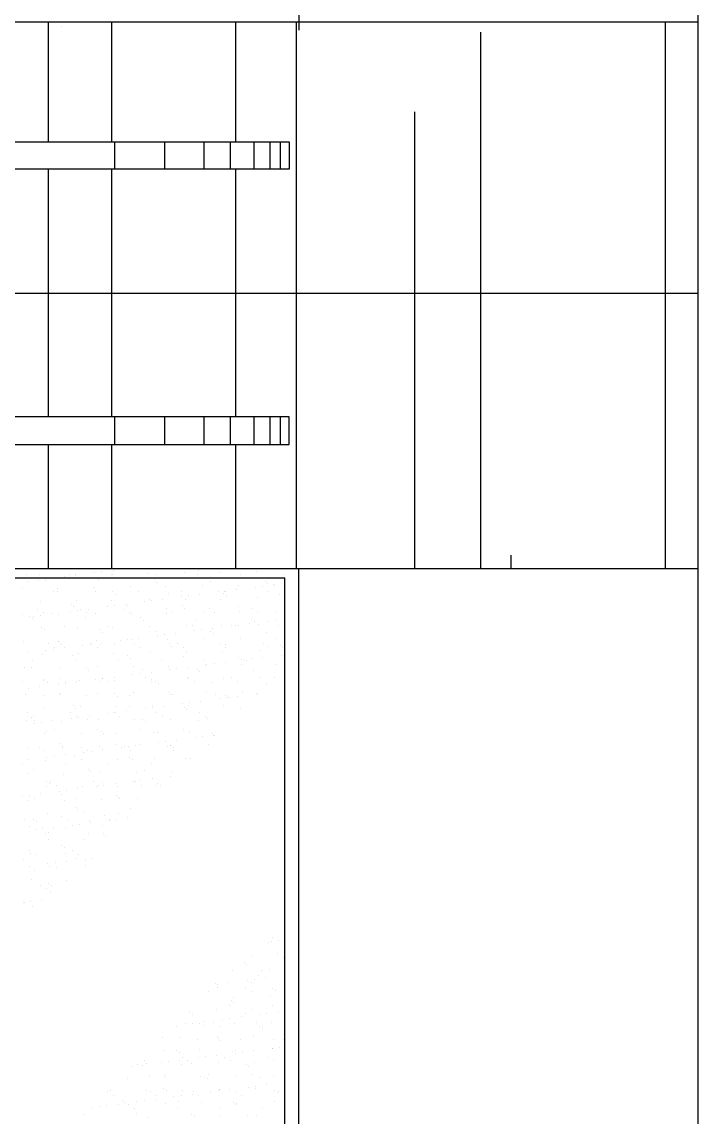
# Model space of a CAD drawing. Header units: inches. Extents: x 8.4 to 50.9, y 14.4 to 39.2.
# Drawn here: x 10.3529 to 10.5984, y 25.3516 to 25.7495 of the extents above; entities that cross this region are included whole.
import ezdxf

# ---------------------------------------------------------------- set-up
doc = ezdxf.new("R2010")
doc.units = ezdxf.units.IN
doc.header["$MEASUREMENT"] = 0
doc.layers.add('02', color=2, linetype='Continuous')

msp = doc.modelspace()

# ---------------------------------------------------------------- linework, layer by layer
at = {"layer": '02'}
for p, q in [((10.4534, 26.848), (10.4534, 25.7465)), ((10.5984, 24.551), (10.5984, 26.848)), ((10.0984, 25.7495), (10.5984, 25.7495)), ((10.36257, 25.706), (10.36257, 25.7495)), ((10.36716, 25.74776), (10.36716, 25.74776)), ((10.38557, 25.706), (10.38557, 25.7495)), ((10.43057, 25.706), (10.43057, 25.7495)), ((10.45257, 25.651), (10.45257, 25.7495)), ((10.58657, 25.651), (10.58657, 25.7495)), ((10.51957, 25.651), (10.51957, 25.74581)), ((10.49557, 25.651), (10.49557, 25.71681)), ((10.2469, 25.706), (10.4499, 25.706)), ((10.3865, 25.706), (10.3865, 25.696)), ((10.40466, 25.706), (10.40466, 25.696)), ((10.419, 25.706), (10.419, 25.696)), ((10.42856, 25.706), (10.42856, 25.696)), ((10.43716, 25.706), (10.43716, 25.696)), ((10.4429, 25.706), (10.4429, 25.696)), ((10.44672, 25.706), (10.44672, 25.696)), ((10.4499, 25.706), (10.4499, 25.696)), ((10.4499, 25.696), (10.2469, 25.696)), ((10.36257, 25.651), (10.36257, 25.696)), ((10.38557, 25.651), (10.38557, 25.696)), ((10.43057, 25.651), (10.43057, 25.696)), ((10.0984, 25.651), (10.5984, 25.651)), ((10.36257, 25.606), (10.36257, 25.651)), ((10.38557, 25.606), (10.38557, 25.651)), ((10.43057, 25.606), (10.43057, 25.651)), ((10.45257, 25.551), (10.45257, 25.651)), ((10.49557, 25.551), (10.49557, 25.651)), ((10.51957, 25.551), (10.51957, 25.651)), ((10.58657, 25.551), (10.58657, 25.651)), ((10.4499, 25.606), (10.2469, 25.606)), ((10.3865, 25.606), (10.3865, 25.596)), ((10.40466, 25.606), (10.40466, 25.596)), ((10.419, 25.606), (10.419, 25.596)), ((10.42856, 25.606), (10.42856, 25.596)), ((10.43716, 25.606), (10.43716, 25.596)), ((10.4429, 25.606), (10.4429, 25.596)), ((10.44672, 25.606), (10.44672, 25.596)), ((10.4499, 25.596), (10.4499, 25.606)), ((10.2469, 25.596), (10.4499, 25.596)), ((10.36257, 25.551), (10.36257, 25.596)), ((10.38557, 25.551), (10.38557, 25.596)), ((10.43057, 25.551), (10.43057, 25.596)), ((10.53057, 25.551), (10.53057, 25.55581)), ((10.0984, 25.551), (10.5984, 25.551)), ((10.2484, 25.5475), (10.4484, 25.5475)), ((10.35452, 25.5487), (10.35452, 25.5487)), ((10.35939, 25.54872), (10.35939, 25.54872)), ((10.36586, 25.54767), (10.36586, 25.54767)), ((10.36846, 25.54801), (10.36846, 25.54801)), ((10.37009, 25.54872), (10.37009, 25.54872)), ((10.37248, 25.54888), (10.37248, 25.54888)), ((10.37253, 25.54854), (10.37253, 25.54854)), ((10.37654, 25.55096), (10.37654, 25.55096)), ((10.37932, 25.54944), (10.37932, 25.54944)), ((10.38192, 25.54978), (10.38192, 25.54978)), ((10.38527, 25.54882), (10.38527, 25.54882)), ((10.38566, 25.54875), (10.38566, 25.54875)), ((10.38599, 25.55032), (10.38599, 25.55032)), ((10.39878, 25.54931), (10.39878, 25.54931)), ((10.40123, 25.54878), (10.40123, 25.54878)), ((10.41187, 25.54948), (10.41187, 25.54948)), ((10.4168, 25.54881), (10.4168, 25.54881)), ((10.41685, 25.55035), (10.41685, 25.55035)), ((10.41891, 25.54747), (10.41891, 25.54747)), ((10.42466, 25.54941), (10.42466, 25.54941)), ((10.43237, 25.54884), (10.43237, 25.54884)), ((10.43448, 25.54749), (10.43448, 25.54749)), ((10.43623, 25.55075), (10.43623, 25.55075)), ((10.43816, 25.5499), (10.43816, 25.5499)), ((10.44794, 25.54887), (10.44794, 25.54887)), ((10.4484, 24.95396), (10.4484, 25.5475)), ((10.4534, 24.551), (10.4534, 25.551)), ((10.35295, 25.54377), (10.35295, 25.54377)), ((10.35501, 25.54624), (10.35501, 25.54624)), ((10.35663, 25.54735), (10.35663, 25.54735)), ((10.35907, 25.54677), (10.35907, 25.54677)), ((10.36059, 25.54742), (10.36059, 25.54742)), ((10.36151, 25.54657), (10.36151, 25.54657)), ((10.36574, 25.54371), (10.36574, 25.54371)), ((10.3722, 25.54738), (10.3722, 25.54738)), ((10.37924, 25.5442), (10.37924, 25.5442)), ((10.38089, 25.54698), (10.38089, 25.54698)), ((10.38777, 25.54741), (10.38777, 25.54741)), ((10.39233, 25.54436), (10.39233, 25.54436)), ((10.4009, 25.5468), (10.4009, 25.5468)), ((10.40182, 25.54596), (10.40182, 25.54596)), ((10.40334, 25.54744), (10.40334, 25.54744)), ((10.40512, 25.5443), (10.40512, 25.5443)), ((10.41863, 25.54479), (10.41863, 25.54479)), ((10.4212, 25.54636), (10.4212, 25.54636)), ((10.43171, 25.54495), (10.43171, 25.54495)), ((10.43777, 25.54419), (10.43777, 25.54419)), ((10.44037, 25.54453), (10.44037, 25.54453)), ((10.44121, 25.54619), (10.44121, 25.54619)), ((10.44213, 25.54535), (10.44213, 25.54535)), ((10.44443, 25.54507), (10.44443, 25.54507)), ((10.44451, 25.54489), (10.44451, 25.54489)), ((10.36422, 25.54252), (10.36422, 25.54252)), ((10.36586, 25.54259), (10.36586, 25.54259)), ((10.37979, 25.54255), (10.37979, 25.54255)), ((10.38587, 25.54242), (10.38587, 25.54242)), ((10.38679, 25.54157), (10.38679, 25.54157)), ((10.39536, 25.54257), (10.39536, 25.54257)), ((10.39909, 25.53967), (10.39909, 25.53967)), ((10.40406, 25.53975), (10.40406, 25.53975)), ((10.40617, 25.54197), (10.40617, 25.54197)), ((10.41085, 25.54064), (10.41085, 25.54064)), ((10.41093, 25.5426), (10.41093, 25.5426)), ((10.41218, 25.53984), (10.41218, 25.53984)), ((10.41345, 25.54099), (10.41345, 25.54099)), ((10.41752, 25.54152), (10.41752, 25.54152)), ((10.42431, 25.54242), (10.42431, 25.54242)), ((10.42497, 25.53978), (10.42497, 25.53978)), ((10.42617, 25.5418), (10.42617, 25.5418)), ((10.4265, 25.54263), (10.4265, 25.54263)), ((10.42691, 25.54276), (10.42691, 25.54276)), ((10.4271, 25.54096), (10.4271, 25.54096)), ((10.43098, 25.54329), (10.43098, 25.54329)), ((10.43848, 25.54027), (10.43848, 25.54027)), ((10.44207, 25.54266), (10.44207, 25.54266)), ((10.44648, 25.54136), (10.44648, 25.54136)), ((10.35856, 25.53618), (10.35856, 25.53618)), ((10.35971, 25.53908), (10.35971, 25.53908)), ((10.37083, 25.53803), (10.37083, 25.53803)), ((10.37176, 25.53718), (10.37176, 25.53718)), ((10.3728, 25.53925), (10.3728, 25.53925)), ((10.37307, 25.53567), (10.37307, 25.53567)), ((10.37413, 25.5362), (10.37413, 25.5362)), ((10.37714, 25.53621), (10.37714, 25.53621)), ((10.38393, 25.5371), (10.38393, 25.5371)), ((10.38559, 25.53919), (10.38559, 25.53919)), ((10.38653, 25.53744), (10.38653, 25.53744)), ((10.3897, 25.53623), (10.3897, 25.53623)), ((10.3906, 25.53798), (10.3906, 25.53798)), ((10.39114, 25.53759), (10.39114, 25.53759)), ((10.39739, 25.53887), (10.39739, 25.53887)), ((10.39999, 25.53921), (10.39999, 25.53921)), ((10.40527, 25.53626), (10.40527, 25.53626)), ((10.41114, 25.53741), (10.41114, 25.53741)), ((10.41207, 25.53657), (10.41207, 25.53657)), ((10.42084, 25.53629), (10.42084, 25.53629)), ((10.43145, 25.53697), (10.43145, 25.53697)), ((10.43641, 25.53632), (10.43641, 25.53632)), ((10.35326, 25.53414), (10.35326, 25.53414)), ((10.3558, 25.53364), (10.3558, 25.53364)), ((10.35673, 25.5328), (10.35673, 25.5328)), ((10.35701, 25.53356), (10.35701, 25.53356)), ((10.35962, 25.5339), (10.35962, 25.5339)), ((10.36067, 25.53483), (10.36067, 25.53483)), ((10.36368, 25.53443), (10.36368, 25.53443)), ((10.36605, 25.53408), (10.36605, 25.53408)), ((10.37047, 25.53533), (10.37047, 25.53533)), ((10.37611, 25.5332), (10.37611, 25.5332)), ((10.37624, 25.53486), (10.37624, 25.53486)), ((10.37956, 25.53456), (10.37956, 25.53456)), ((10.39181, 25.53489), (10.39181, 25.53489)), ((10.39265, 25.53473), (10.39265, 25.53473)), ((10.39611, 25.53303), (10.39611, 25.53303)), ((10.39704, 25.53218), (10.39704, 25.53218)), ((10.40544, 25.53467), (10.40544, 25.53467)), ((10.40738, 25.53492), (10.40738, 25.53492)), ((10.41642, 25.53258), (10.41642, 25.53258)), ((10.41894, 25.53515), (10.41894, 25.53515)), ((10.42295, 25.53495), (10.42295, 25.53495)), ((10.43203, 25.53532), (10.43203, 25.53532)), ((10.43642, 25.53241), (10.43642, 25.53241)), ((10.43734, 25.53157), (10.43734, 25.53157)), ((10.43852, 25.53497), (10.43852, 25.53497)), ((10.44238, 25.53185), (10.44238, 25.53185)), ((10.44482, 25.53526), (10.44482, 25.53526)), ((10.44498, 25.53219), (10.44498, 25.53219)), ((10.36002, 25.52945), (10.36002, 25.52945)), ((10.36108, 25.52881), (10.36108, 25.52881)), ((10.36826, 25.53), (10.36826, 25.53)), ((10.37311, 25.52962), (10.37311, 25.52962)), ((10.38108, 25.52864), (10.38108, 25.52864)), ((10.382, 25.52779), (10.382, 25.52779)), ((10.38383, 25.53002), (10.38383, 25.53002)), ((10.3859, 25.52955), (10.3859, 25.52955)), ((10.3994, 25.53005), (10.3994, 25.53005)), ((10.39941, 25.53004), (10.39941, 25.53004)), ((10.40138, 25.5282), (10.40138, 25.5282)), ((10.4125, 25.53021), (10.4125, 25.53021)), ((10.41497, 25.53008), (10.41497, 25.53008)), ((10.41546, 25.52831), (10.41546, 25.52831)), ((10.41806, 25.52865), (10.41806, 25.52865)), ((10.42139, 25.52802), (10.42139, 25.52802)), ((10.42213, 25.52918), (10.42213, 25.52918)), ((10.42529, 25.53015), (10.42529, 25.53015)), ((10.42892, 25.53008), (10.42892, 25.53008)), ((10.43054, 25.53011), (10.43054, 25.53011)), ((10.43152, 25.53042), (10.43152, 25.53042)), ((10.43559, 25.53095), (10.43559, 25.53095)), ((10.43879, 25.53063), (10.43879, 25.53063)), ((10.44169, 25.52758), (10.44169, 25.52758)), ((10.44611, 25.53014), (10.44611, 25.53014)), ((10.35358, 25.5245), (10.35358, 25.5245)), ((10.36259, 25.52366), (10.36259, 25.52366)), ((10.36605, 25.52425), (10.36605, 25.52425)), ((10.36637, 25.52444), (10.36637, 25.52444)), ((10.37817, 25.52368), (10.37817, 25.52368)), ((10.37987, 25.52493), (10.37987, 25.52493)), ((10.38175, 25.52387), (10.38175, 25.52387)), ((10.38635, 25.52381), (10.38635, 25.52381)), ((10.38854, 25.52476), (10.38854, 25.52476)), ((10.39114, 25.5251), (10.39114, 25.5251)), ((10.39296, 25.52509), (10.39296, 25.52509)), ((10.39374, 25.52371), (10.39374, 25.52371)), ((10.39521, 25.52564), (10.39521, 25.52564)), ((10.402, 25.52653), (10.402, 25.52653)), ((10.4046, 25.52688), (10.4046, 25.52688)), ((10.40575, 25.52503), (10.40575, 25.52503)), ((10.40636, 25.52364), (10.40636, 25.52364)), ((10.40867, 25.52741), (10.40867, 25.52741)), ((10.40931, 25.52374), (10.40931, 25.52374)), ((10.41926, 25.52552), (10.41926, 25.52552)), ((10.42231, 25.52718), (10.42231, 25.52718)), ((10.42488, 25.52377), (10.42488, 25.52377)), ((10.43234, 25.52569), (10.43234, 25.52569)), ((10.44045, 25.5238), (10.44045, 25.5238)), ((10.44513, 25.52563), (10.44513, 25.52563)), ((10.35483, 25.52032), (10.35483, 25.52032)), ((10.36034, 25.51981), (10.36034, 25.51981)), ((10.36162, 25.52122), (10.36162, 25.52122)), ((10.36423, 25.52156), (10.36423, 25.52156)), ((10.3647, 25.52231), (10.3647, 25.52231)), ((10.36697, 25.5234), (10.36697, 25.5234)), ((10.36829, 25.5221), (10.36829, 25.5221)), ((10.37343, 25.51998), (10.37343, 25.51998)), ((10.37508, 25.52299), (10.37508, 25.52299)), ((10.37768, 25.52333), (10.37768, 25.52333)), ((10.38027, 25.52234), (10.38027, 25.52234)), ((10.38622, 25.51992), (10.38622, 25.51992)), ((10.39584, 25.52237), (10.39584, 25.52237)), ((10.39972, 25.52041), (10.39972, 25.52041)), ((10.40728, 25.52279), (10.40728, 25.52279)), ((10.41142, 25.5224), (10.41142, 25.5224)), ((10.41281, 25.52057), (10.41281, 25.52057)), ((10.4256, 25.52051), (10.4256, 25.52051)), ((10.42666, 25.52319), (10.42666, 25.52319)), ((10.42699, 25.52242), (10.42699, 25.52242)), ((10.43911, 25.521), (10.43911, 25.521)), ((10.44256, 25.52245), (10.44256, 25.52245)), ((10.44667, 25.52302), (10.44667, 25.52302)), ((10.44759, 25.52218), (10.44759, 25.52218)), ((10.35672, 25.51745), (10.35672, 25.51745)), ((10.37132, 25.51942), (10.37132, 25.51942)), ((10.37229, 25.51748), (10.37229, 25.51748)), ((10.38786, 25.5175), (10.38786, 25.5175)), ((10.39133, 25.51925), (10.39133, 25.51925)), ((10.39225, 25.5184), (10.39225, 25.5184)), ((10.40344, 25.51753), (10.40344, 25.51753)), ((10.41163, 25.5188), (10.41163, 25.5188)), ((10.41901, 25.51756), (10.41901, 25.51756)), ((10.41957, 25.51589), (10.41957, 25.51589)), ((10.42007, 25.51597), (10.42007, 25.51597)), ((10.42267, 25.51631), (10.42267, 25.51631)), ((10.42674, 25.51684), (10.42674, 25.51684)), ((10.43164, 25.51863), (10.43164, 25.51863)), ((10.43256, 25.51779), (10.43256, 25.51779)), ((10.43266, 25.51605), (10.43266, 25.51605)), ((10.43353, 25.51774), (10.43353, 25.51774)), ((10.43458, 25.51759), (10.43458, 25.51759)), ((10.43613, 25.51808), (10.43613, 25.51808)), ((10.4402, 25.51862), (10.4402, 25.51862)), ((10.44545, 25.51599), (10.44545, 25.51599)), ((10.44699, 25.51951), (10.44699, 25.51951)), ((10.35389, 25.51487), (10.35389, 25.51487)), ((10.35629, 25.51503), (10.35629, 25.51503)), ((10.36668, 25.51481), (10.36668, 25.51481)), ((10.3763, 25.51486), (10.3763, 25.51486)), ((10.37722, 25.51401), (10.37722, 25.51401)), ((10.38019, 25.51529), (10.38019, 25.51529)), ((10.39315, 25.51242), (10.39315, 25.51242)), ((10.39328, 25.51546), (10.39328, 25.51546)), ((10.39575, 25.51277), (10.39575, 25.51277)), ((10.3966, 25.51442), (10.3966, 25.51442)), ((10.39982, 25.5133), (10.39982, 25.5133)), ((10.40607, 25.5154), (10.40607, 25.5154)), ((10.40661, 25.51419), (10.40661, 25.51419)), ((10.40921, 25.51454), (10.40921, 25.51454)), ((10.41328, 25.51507), (10.41328, 25.51507)), ((10.41661, 25.51424), (10.41661, 25.51424)), ((10.41753, 25.5134), (10.41753, 25.5134)), ((10.43691, 25.5138), (10.43691, 25.5138)), ((10.35317, 25.50976), (10.35317, 25.50976)), ((10.35944, 25.50798), (10.35944, 25.50798)), ((10.36065, 25.51018), (10.36065, 25.51018)), ((10.36127, 25.51047), (10.36127, 25.51047)), ((10.36219, 25.50963), (10.36219, 25.50963)), ((10.36623, 25.50888), (10.36623, 25.50888)), ((10.36663, 25.51113), (10.36663, 25.51113)), ((10.36874, 25.50979), (10.36874, 25.50979)), ((10.36884, 25.50922), (10.36884, 25.50922)), ((10.3729, 25.50976), (10.3729, 25.50976)), ((10.37374, 25.51035), (10.37374, 25.51035)), ((10.37969, 25.51065), (10.37969, 25.51065)), ((10.38157, 25.51003), (10.38157, 25.51003)), ((10.3822, 25.51116), (10.3822, 25.51116)), ((10.38229, 25.51099), (10.38229, 25.51099)), ((10.38431, 25.50982), (10.38431, 25.50982)), ((10.38636, 25.51153), (10.38636, 25.51153)), ((10.38653, 25.51029), (10.38653, 25.51029)), ((10.39777, 25.51119), (10.39777, 25.51119)), ((10.39988, 25.50985), (10.39988, 25.50985)), ((10.40004, 25.51077), (10.40004, 25.51077)), ((10.40158, 25.50986), (10.40158, 25.50986)), ((10.4025, 25.50901), (10.4025, 25.50901)), ((10.41313, 25.51094), (10.41313, 25.51094)), ((10.41335, 25.51122), (10.41335, 25.51122)), ((10.41545, 25.50988), (10.41545, 25.50988)), ((10.42188, 25.50941), (10.42188, 25.50941)), ((10.42592, 25.51088), (10.42592, 25.51088)), ((10.42892, 25.51125), (10.42892, 25.51125)), ((10.43102, 25.5099), (10.43102, 25.5099)), ((10.43942, 25.51136), (10.43942, 25.51136)), ((10.44189, 25.50924), (10.44189, 25.50924)), ((10.44449, 25.51128), (10.44449, 25.51128)), ((10.35421, 25.50523), (10.35421, 25.50523)), ((10.35538, 25.50745), (10.35538, 25.50745)), ((10.36076, 25.50493), (10.36076, 25.50493)), ((10.36654, 25.50564), (10.36654, 25.50564)), ((10.367, 25.50517), (10.367, 25.50517)), ((10.37633, 25.50496), (10.37633, 25.50496)), ((10.3805, 25.50566), (10.3805, 25.50566)), ((10.38655, 25.50547), (10.38655, 25.50547)), ((10.38747, 25.50462), (10.38747, 25.50462)), ((10.3919, 25.50498), (10.3919, 25.50498)), ((10.39359, 25.50583), (10.39359, 25.50583)), ((10.40638, 25.50577), (10.40638, 25.50577)), ((10.40685, 25.50503), (10.40685, 25.50503)), ((10.40747, 25.50501), (10.40747, 25.50501)), ((10.41989, 25.50625), (10.41989, 25.50625)), ((10.42304, 25.50504), (10.42304, 25.50504)), ((10.42686, 25.50485), (10.42686, 25.50485)), ((10.42728, 25.50397), (10.42728, 25.50397)), ((10.42778, 25.50401), (10.42778, 25.50401)), ((10.43135, 25.50451), (10.43135, 25.50451)), ((10.43297, 25.50642), (10.43297, 25.50642)), ((10.43814, 25.5054), (10.43814, 25.5054)), ((10.43861, 25.50507), (10.43861, 25.50507)), ((10.36097, 25.50055), (10.36097, 25.50055)), ((10.37152, 25.50108), (10.37152, 25.50108)), ((10.37244, 25.50023), (10.37244, 25.50023)), ((10.37406, 25.50071), (10.37406, 25.50071)), ((10.38685, 25.50065), (10.38685, 25.50065)), ((10.39182, 25.50064), (10.39182, 25.50064)), ((10.39776, 25.50008), (10.39776, 25.50008)), ((10.40035, 25.50114), (10.40035, 25.50114)), ((10.40036, 25.50043), (10.40036, 25.50043)), ((10.40443, 25.50096), (10.40443, 25.50096)), ((10.41122, 25.50186), (10.41122, 25.50186)), ((10.41183, 25.50047), (10.41183, 25.50047)), ((10.41344, 25.50131), (10.41344, 25.50131)), ((10.41382, 25.5022), (10.41382, 25.5022)), ((10.41789, 25.50273), (10.41789, 25.50273)), ((10.42468, 25.50363), (10.42468, 25.50363)), ((10.42623, 25.50124), (10.42623, 25.50124)), ((10.43213, 25.50002), (10.43213, 25.50002)), ((10.3551, 25.49859), (10.3551, 25.49859)), ((10.35649, 25.49669), (10.35649, 25.49669)), ((10.35721, 25.49724), (10.35721, 25.49724)), ((10.35741, 25.49585), (10.35741, 25.49585)), ((10.37067, 25.49861), (10.37067, 25.49861)), ((10.37084, 25.49654), (10.37084, 25.49654)), ((10.37278, 25.49727), (10.37278, 25.49727)), ((10.37345, 25.49688), (10.37345, 25.49688)), ((10.37679, 25.49625), (10.37679, 25.49625)), ((10.37751, 25.49742), (10.37751, 25.49742)), ((10.38082, 25.49603), (10.38082, 25.49603)), ((10.3843, 25.49831), (10.3843, 25.49831)), ((10.38624, 25.49864), (10.38624, 25.49864)), ((10.3869, 25.49865), (10.3869, 25.49865)), ((10.38835, 25.4973), (10.38835, 25.4973)), ((10.39097, 25.49919), (10.39097, 25.49919)), ((10.39391, 25.49619), (10.39391, 25.49619)), ((10.3968, 25.49608), (10.3968, 25.49608)), ((10.40181, 25.49867), (10.40181, 25.49867)), ((10.40392, 25.49733), (10.40392, 25.49733)), ((10.4067, 25.49613), (10.4067, 25.49613)), ((10.41275, 25.49962), (10.41275, 25.49962)), ((10.41738, 25.4987), (10.41738, 25.4987)), ((10.41949, 25.49736), (10.41949, 25.49736)), ((10.4202, 25.49662), (10.4202, 25.49662)), ((10.35452, 25.4956), (10.35452, 25.4956)), ((10.35738, 25.49477), (10.35738, 25.49477)), ((10.35999, 25.49511), (10.35999, 25.49511)), ((10.36176, 25.49186), (10.36176, 25.49186)), ((10.36405, 25.49565), (10.36405, 25.49565)), ((10.3648, 25.49241), (10.3648, 25.49241)), ((10.36731, 25.49554), (10.36731, 25.49554)), ((10.38037, 25.49244), (10.38037, 25.49244)), ((10.39594, 25.49246), (10.39594, 25.49246)), ((10.39772, 25.49523), (10.39772, 25.49523)), ((10.41151, 25.49249), (10.41151, 25.49249)), ((10.4171, 25.49563), (10.4171, 25.49563)), ((10.36128, 25.49091), (10.36128, 25.49091)), ((10.37437, 25.49108), (10.37437, 25.49108)), ((10.38177, 25.49169), (10.38177, 25.49169)), ((10.38269, 25.49084), (10.38269, 25.49084)), ((10.38716, 25.49102), (10.38716, 25.49102)), ((10.40067, 25.4915), (10.40067, 25.4915)), ((10.40207, 25.49125), (10.40207, 25.49125)), ((10.40497, 25.48809), (10.40497, 25.48809)), ((10.40904, 25.48862), (10.40904, 25.48862)), ((10.41376, 25.49167), (10.41376, 25.49167)), ((10.41583, 25.48952), (10.41583, 25.48952)), ((10.41843, 25.48986), (10.41843, 25.48986)), ((10.42208, 25.49107), (10.42208, 25.49107)), ((10.4225, 25.49039), (10.4225, 25.49039)), ((10.423, 25.49023), (10.423, 25.49023)), ((10.35484, 25.48597), (10.35484, 25.48597)), ((10.35914, 25.48607), (10.35914, 25.48607)), ((10.36125, 25.48472), (10.36125, 25.48472)), ((10.36674, 25.4873), (10.36674, 25.4873)), ((10.36763, 25.4859), (10.36763, 25.4859)), ((10.36766, 25.48646), (10.36766, 25.48646)), ((10.37471, 25.48609), (10.37471, 25.48609)), ((10.37545, 25.4842), (10.37545, 25.4842)), ((10.37682, 25.48475), (10.37682, 25.48475)), ((10.37806, 25.48454), (10.37806, 25.48454)), ((10.38113, 25.48639), (10.38113, 25.48639)), ((10.38212, 25.48508), (10.38212, 25.48508)), ((10.38704, 25.48686), (10.38704, 25.48686)), ((10.38891, 25.48597), (10.38891, 25.48597)), ((10.39028, 25.48612), (10.39028, 25.48612)), ((10.39151, 25.48632), (10.39151, 25.48632)), ((10.39239, 25.48478), (10.39239, 25.48478)), ((10.39422, 25.48656), (10.39422, 25.48656)), ((10.39558, 25.48685), (10.39558, 25.48685)), ((10.40237, 25.48774), (10.40237, 25.48774)), ((10.40585, 25.48615), (10.40585, 25.48615)), ((10.40701, 25.4865), (10.40701, 25.4865)), ((10.40704, 25.48669), (10.40704, 25.48669)), ((10.40796, 25.48481), (10.40796, 25.48481)), ((10.40797, 25.48584), (10.40797, 25.48584)), ((10.42052, 25.48698), (10.42052, 25.48698)), ((10.35327, 25.47986), (10.35327, 25.47986)), ((10.3552, 25.48154), (10.3552, 25.48154)), ((10.3616, 25.48128), (10.3616, 25.48128)), ((10.36199, 25.48243), (10.36199, 25.48243)), ((10.3646, 25.48277), (10.3646, 25.48277)), ((10.36866, 25.48331), (10.36866, 25.48331)), ((10.36884, 25.47989), (10.36884, 25.47989)), ((10.37201, 25.48247), (10.37201, 25.48247)), ((10.37469, 25.48145), (10.37469, 25.48145)), ((10.38441, 25.47991), (10.38441, 25.47991)), ((10.38748, 25.48138), (10.38748, 25.48138)), ((10.39201, 25.4823), (10.39201, 25.4823)), ((10.39294, 25.48145), (10.39294, 25.48145)), ((10.39998, 25.47994), (10.39998, 25.47994)), ((10.40098, 25.48187), (10.40098, 25.48187)), ((10.41232, 25.48186), (10.41232, 25.48186)), ((10.41407, 25.48204), (10.41407, 25.48204)), ((10.35515, 25.47633), (10.35515, 25.47633)), ((10.35698, 25.47808), (10.35698, 25.47808)), ((10.36794, 25.47627), (10.36794, 25.47627)), ((10.37698, 25.47791), (10.37698, 25.47791)), ((10.37791, 25.47707), (10.37791, 25.47707)), ((10.38145, 25.47676), (10.38145, 25.47676)), ((10.39454, 25.47692), (10.39454, 25.47692)), ((10.39729, 25.47747), (10.39729, 25.47747)), ((10.40733, 25.47686), (10.40733, 25.47686)), ((10.36195, 25.47352), (10.36195, 25.47352)), ((10.36287, 25.47268), (10.36287, 25.47268)), ((10.36318, 25.47354), (10.36318, 25.47354)), ((10.36529, 25.4722), (10.36529, 25.4722)), ((10.37875, 25.47357), (10.37875, 25.47357)), ((10.38006, 25.47186), (10.38006, 25.47186)), ((10.38086, 25.47223), (10.38086, 25.47223)), ((10.38226, 25.47308), (10.38226, 25.47308)), ((10.38267, 25.4722), (10.38267, 25.4722)), ((10.38673, 25.47274), (10.38673, 25.47274)), ((10.39352, 25.47363), (10.39352, 25.47363)), ((10.39432, 25.4736), (10.39432, 25.4736)), ((10.39612, 25.47398), (10.39612, 25.47398)), ((10.39643, 25.47226), (10.39643, 25.47226)), ((10.40019, 25.47451), (10.40019, 25.47451)), ((10.4013, 25.47224), (10.4013, 25.47224)), ((10.40226, 25.47291), (10.40226, 25.47291)), ((10.40318, 25.47206), (10.40318, 25.47206)), ((10.40698, 25.47541), (10.40698, 25.47541)), ((10.35315, 25.46832), (10.35315, 25.46832)), ((10.35575, 25.46866), (10.35575, 25.46866)), ((10.35981, 25.4692), (10.35981, 25.4692)), ((10.36191, 25.47164), (10.36191, 25.47164)), ((10.3666, 25.47009), (10.3666, 25.47009)), ((10.36722, 25.46869), (10.36722, 25.46869)), ((10.36921, 25.47043), (10.36921, 25.47043)), ((10.37327, 25.47097), (10.37327, 25.47097)), ((10.375, 25.47181), (10.375, 25.47181)), ((10.38723, 25.46852), (10.38723, 25.46852)), ((10.38779, 25.47175), (10.38779, 25.47175)), ((10.35547, 25.4667), (10.35547, 25.4667)), ((10.35731, 25.46734), (10.35731, 25.46734)), ((10.36826, 25.46664), (10.36826, 25.46664)), ((10.3722, 25.46413), (10.3722, 25.46413)), ((10.37288, 25.46737), (10.37288, 25.46737)), ((10.38176, 25.46712), (10.38176, 25.46712)), ((10.38815, 25.46767), (10.38815, 25.46767)), ((10.38845, 25.46739), (10.38845, 25.46739)), ((10.39485, 25.46729), (10.39485, 25.46729)), ((10.36223, 25.46201), (10.36223, 25.46201)), ((10.36721, 25.46102), (10.36721, 25.46102)), ((10.37312, 25.46329), (10.37312, 25.46329)), ((10.37532, 25.46218), (10.37532, 25.46218)), ((10.38279, 25.46105), (10.38279, 25.46105)), ((10.38811, 25.46212), (10.38811, 25.46212)), ((10.39134, 25.4604), (10.39134, 25.4604)), ((10.3925, 25.46369), (10.3925, 25.46369)), ((10.35375, 25.45965), (10.35375, 25.45965)), ((10.35578, 25.45706), (10.35578, 25.45706)), ((10.35717, 25.45974), (10.35717, 25.45974)), ((10.35776, 25.45598), (10.35776, 25.45598)), ((10.35809, 25.4589), (10.35809, 25.4589)), ((10.36036, 25.45632), (10.36036, 25.45632)), ((10.36442, 25.45686), (10.36442, 25.45686)), ((10.36857, 25.457), (10.36857, 25.457)), ((10.36932, 25.45968), (10.36932, 25.45968)), ((10.37121, 25.45775), (10.37121, 25.45775)), ((10.37382, 25.45809), (10.37382, 25.45809)), ((10.37747, 25.4593), (10.37747, 25.4593)), ((10.37788, 25.45863), (10.37788, 25.45863)), ((10.38208, 25.45749), (10.38208, 25.45749)), ((10.38467, 25.45952), (10.38467, 25.45952)), ((10.38489, 25.45971), (10.38489, 25.45971)), ((10.38728, 25.45987), (10.38728, 25.45987)), ((10.36134, 25.45482), (10.36134, 25.45482)), ((10.36244, 25.45491), (10.36244, 25.45491)), ((10.36254, 25.45238), (10.36254, 25.45238)), ((10.37563, 25.45254), (10.37563, 25.45254)), ((10.37691, 25.45485), (10.37691, 25.45485)), ((10.38245, 25.45474), (10.38245, 25.45474)), ((10.38337, 25.4539), (10.38337, 25.4539)), ((10.35568, 25.44848), (10.35568, 25.44848)), ((10.36742, 25.45035), (10.36742, 25.45035)), ((10.36834, 25.44951), (10.36834, 25.44951)), ((10.37125, 25.4485), (10.37125, 25.4485)), ((10.35331, 25.44512), (10.35331, 25.44512)), ((10.3561, 25.44743), (10.3561, 25.44743)), ((10.35779, 25.44713), (10.35779, 25.44713)), ((10.36889, 25.44737), (10.36889, 25.44737)), ((10.36903, 25.44452), (10.36903, 25.44452)), ((10.37269, 25.44552), (10.37269, 25.44552)), ((10.37336, 25.44716), (10.37336, 25.44716)), ((10.37582, 25.44541), (10.37582, 25.44541)), ((10.37843, 25.44576), (10.37843, 25.44576)), ((10.35557, 25.44275), (10.35557, 25.44275)), ((10.35766, 25.44113), (10.35766, 25.44113)), ((10.36237, 25.44364), (10.36237, 25.44364)), ((10.36286, 25.44274), (10.36286, 25.44274)), ((10.36497, 25.44398), (10.36497, 25.44398)), ((10.36538, 25.4423), (10.36538, 25.4423)), ((10.37595, 25.44291), (10.37595, 25.44291)), ((10.35641, 25.4378), (10.35641, 25.4378)), ((10.36264, 25.43657), (10.36264, 25.43657)), ((10.3692, 25.43773), (10.3692, 25.43773)), ((10.35972, 25.43595), (10.35972, 25.43595)), ((10.36183, 25.43461), (10.36183, 25.43461)), ((10.36317, 25.43311), (10.36317, 25.43311)), ((10.36356, 25.43573), (10.36356, 25.43573)), ((10.35352, 25.42953), (10.35352, 25.42953)), ((10.35385, 25.42975), (10.35385, 25.42975)), ((10.35612, 25.42987), (10.35612, 25.42987)), ((10.35673, 25.42816), (10.35673, 25.42816)), ((10.36018, 25.43041), (10.36018, 25.43041)), ((10.44374, 25.41673), (10.44374, 25.41673)), ((10.44257, 25.41502), (10.44257, 25.41502)), ((10.44349, 25.41548), (10.44349, 25.41548)), ((10.44609, 25.41583), (10.44609, 25.41583)), ((10.43612, 25.41008), (10.43612, 25.41008)), ((10.44565, 25.41106), (10.44565, 25.41106)), ((10.44776, 25.40971), (10.44776, 25.40971)), ((10.42938, 25.4049), (10.42938, 25.4049)), ((10.43369, 25.40779), (10.43369, 25.40779)), ((10.43461, 25.40694), (10.43461, 25.40694)), ((10.43978, 25.40485), (10.43978, 25.40485)), ((10.44289, 25.40539), (10.44289, 25.40539)), ((10.42335, 25.40028), (10.42335, 25.40028)), ((10.42785, 25.40048), (10.42785, 25.40048)), ((10.43464, 25.40137), (10.43464, 25.40137)), ((10.43644, 25.40044), (10.43644, 25.40044)), ((10.43724, 25.40172), (10.43724, 25.40172)), ((10.43896, 25.40296), (10.43896, 25.40296)), ((10.44131, 25.40225), (10.44131, 25.40225)), ((10.4481, 25.40314), (10.4481, 25.40314)), ((10.42066, 25.39713), (10.42066, 25.39713)), ((10.42378, 25.39994), (10.42378, 25.39994)), ((10.42393, 25.39857), (10.42393, 25.39857)), ((10.43412, 25.39851), (10.43412, 25.39851)), ((10.43623, 25.39716), (10.43623, 25.39716)), ((10.44394, 25.3984), (10.44394, 25.3984)), ((10.44486, 25.39755), (10.44486, 25.39755)), ((10.42825, 25.3923), (10.42825, 25.3923)), ((10.42891, 25.39401), (10.42891, 25.39401)), ((10.4297, 25.39527), (10.4297, 25.39527)), ((10.42983, 25.39316), (10.42983, 25.39316)), ((10.4432, 25.39576), (10.4432, 25.39576)), ((10.44382, 25.39233), (10.44382, 25.39233)), ((10.41388, 25.38962), (10.41388, 25.38962)), ((10.4148, 25.38877), (10.4148, 25.38877)), ((10.42367, 25.39064), (10.42367, 25.39064)), ((10.43418, 25.38918), (10.43418, 25.38918)), ((10.43675, 25.39081), (10.43675, 25.39081)), ((10.43925, 25.38903), (10.43925, 25.38903)), ((10.44185, 25.38938), (10.44185, 25.38938)), ((10.44592, 25.38991), (10.44592, 25.38991)), ((10.40912, 25.38459), (10.40912, 25.38459)), ((10.41233, 25.38549), (10.41233, 25.38549)), ((10.41494, 25.38583), (10.41494, 25.38583)), ((10.41722, 25.3857), (10.41722, 25.3857)), ((10.419, 25.38637), (10.419, 25.38637)), ((10.41915, 25.38479), (10.41915, 25.38479)), ((10.42259, 25.38596), (10.42259, 25.38596)), ((10.42469, 25.38461), (10.42469, 25.38461)), ((10.42579, 25.38726), (10.42579, 25.38726)), ((10.42839, 25.3876), (10.42839, 25.3876)), ((10.43001, 25.38563), (10.43001, 25.38563)), ((10.43246, 25.38814), (10.43246, 25.38814)), ((10.43816, 25.38599), (10.43816, 25.38599)), ((10.43916, 25.38462), (10.43916, 25.38462)), ((10.44026, 25.38464), (10.44026, 25.38464)), ((10.44352, 25.38612), (10.44352, 25.38612)), ((10.40412, 25.3804), (10.40412, 25.3804)), ((10.41048, 25.38052), (10.41048, 25.38052)), ((10.42398, 25.38101), (10.42398, 25.38101)), ((10.43707, 25.38117), (10.43707, 25.38117)), ((10.44008, 25.38377), (10.44008, 25.38377)), ((10.41671, 25.37975), (10.41671, 25.37975)), ((10.42412, 25.38023), (10.42412, 25.38023)), ((10.42505, 25.37938), (10.42505, 25.37938)), ((10.43228, 25.37978), (10.43228, 25.37978)), ((10.44383, 25.37649), (10.44383, 25.37649)), ((10.44386, 25.3767), (10.44386, 25.3767)), ((10.44443, 25.37979), (10.44443, 25.37979)), ((10.44646, 25.37704), (10.44646, 25.37704)), ((10.44785, 25.37981), (10.44785, 25.37981)), ((10.40445, 25.37589), (10.40445, 25.37589)), ((10.40909, 25.37584), (10.40909, 25.37584)), ((10.41002, 25.375), (10.41002, 25.375)), ((10.41105, 25.37341), (10.41105, 25.37341)), ((10.41694, 25.37315), (10.41694, 25.37315)), ((10.41754, 25.37606), (10.41754, 25.37606)), ((10.41955, 25.37349), (10.41955, 25.37349)), ((10.42361, 25.37403), (10.42361, 25.37403)), ((10.42662, 25.37344), (10.42662, 25.37344)), ((10.4294, 25.3754), (10.4294, 25.3754)), ((10.43033, 25.376), (10.43033, 25.376)), ((10.4304, 25.37492), (10.4304, 25.37492)), ((10.433, 25.37527), (10.433, 25.37527)), ((10.43707, 25.3758), (10.43707, 25.3758)), ((10.44219, 25.37347), (10.44219, 25.37347)), ((10.39263, 25.36995), (10.39263, 25.36995)), ((10.39499, 25.37061), (10.39499, 25.37061)), ((10.39669, 25.37049), (10.39669, 25.37049)), ((10.39759, 25.37204), (10.39759, 25.37204)), ((10.398, 25.37095), (10.398, 25.37095)), ((10.40348, 25.37138), (10.40348, 25.37138)), ((10.40609, 25.37172), (10.40609, 25.37172)), ((10.41015, 25.37226), (10.41015, 25.37226)), ((10.41079, 25.37089), (10.41079, 25.37089)), ((10.41316, 25.37207), (10.41316, 25.37207)), ((10.41437, 25.37101), (10.41437, 25.37101)), ((10.4243, 25.37137), (10.4243, 25.37137)), ((10.42873, 25.37209), (10.42873, 25.37209)), ((10.43437, 25.37084), (10.43437, 25.37084)), ((10.43529, 25.36999), (10.43529, 25.36999)), ((10.43738, 25.37154), (10.43738, 25.37154)), ((10.4443, 25.37212), (10.4443, 25.37212)), ((10.39126, 25.36577), (10.39126, 25.36577)), ((10.39934, 25.36662), (10.39934, 25.36662)), ((10.40476, 25.36626), (10.40476, 25.36626)), ((10.40518, 25.3672), (10.40518, 25.3672)), ((10.41785, 25.36643), (10.41785, 25.36643)), ((10.41934, 25.36645), (10.41934, 25.36645)), ((10.42026, 25.3656), (10.42026, 25.3656)), ((10.42075, 25.36723), (10.42075, 25.36723)), ((10.43064, 25.36637), (10.43064, 25.36637)), ((10.43632, 25.36726), (10.43632, 25.36726)), ((10.43964, 25.36601), (10.43964, 25.36601)), ((10.44414, 25.36685), (10.44414, 25.36685)), ((10.38395, 25.36083), (10.38395, 25.36083)), ((10.38523, 25.36115), (10.38523, 25.36115)), ((10.39832, 25.36131), (10.39832, 25.36131)), ((10.39952, 25.36086), (10.39952, 25.36086)), ((10.40431, 25.36206), (10.40431, 25.36206)), ((10.40523, 25.36122), (10.40523, 25.36122)), ((10.41111, 25.36125), (10.41111, 25.36125)), ((10.41509, 25.36089), (10.41509, 25.36089)), ((10.42155, 25.36081), (10.42155, 25.36081)), ((10.42416, 25.36116), (10.42416, 25.36116)), ((10.42461, 25.36174), (10.42461, 25.36174)), ((10.42461, 25.36162), (10.42461, 25.36162)), ((10.42822, 25.36169), (10.42822, 25.36169)), ((10.43066, 25.36092), (10.43066, 25.36092)), ((10.43501, 25.36258), (10.43501, 25.36258)), ((10.43761, 25.36293), (10.43761, 25.36293)), ((10.4377, 25.36191), (10.4377, 25.36191)), ((10.44168, 25.36346), (10.44168, 25.36346)), ((10.44462, 25.36145), (10.44462, 25.36145)), ((10.44554, 25.3606), (10.44554, 25.3606)), ((10.44623, 25.36094), (10.44623, 25.36094)), ((10.38606, 25.35949), (10.38606, 25.35949)), ((10.38928, 25.35767), (10.38928, 25.35767)), ((10.3902, 25.35683), (10.3902, 25.35683)), ((10.39464, 25.35727), (10.39464, 25.35727)), ((10.39724, 25.35761), (10.39724, 25.35761)), ((10.4013, 25.35815), (10.4013, 25.35815)), ((10.40163, 25.35952), (10.40163, 25.35952)), ((10.40508, 25.35663), (10.40508, 25.35663)), ((10.40809, 25.35904), (10.40809, 25.35904)), ((10.40958, 25.35723), (10.40958, 25.35723)), ((10.4107, 25.35938), (10.4107, 25.35938)), ((10.41476, 25.35992), (10.41476, 25.35992)), ((10.4172, 25.35955), (10.4172, 25.35955)), ((10.41816, 25.35679), (10.41816, 25.35679)), ((10.42959, 25.35706), (10.42959, 25.35706)), ((10.43096, 25.35673), (10.43096, 25.35673)), ((10.43277, 25.35957), (10.43277, 25.35957)), ((10.44446, 25.35722), (10.44446, 25.35722)), ((10.44834, 25.3596), (10.44834, 25.3596)), ((10.37808, 25.35462), (10.37808, 25.35462)), ((10.38118, 25.3555), (10.38118, 25.3555)), ((10.38378, 25.35584), (10.38378, 25.35584)), ((10.38784, 25.35637), (10.38784, 25.35637)), ((10.39157, 25.35614), (10.39157, 25.35614)), ((10.39365, 25.35465), (10.39365, 25.35465)), ((10.39455, 25.35284), (10.39455, 25.35284)), ((10.40922, 25.35468), (10.40922, 25.35468)), ((10.41456, 25.35267), (10.41456, 25.35267)), ((10.42479, 25.35471), (10.42479, 25.35471)), ((10.43051, 25.35621), (10.43051, 25.35621)), ((10.44036, 25.35474), (10.44036, 25.35474)), ((10.37517, 25.35244), (10.37517, 25.35244)), ((10.39863, 25.35168), (10.39863, 25.35168)), ((10.41548, 25.35183), (10.41548, 25.35183)), ((10.42493, 25.35211), (10.42493, 25.35211)), ((10.43486, 25.35223), (10.43486, 25.35223)), ((10.43801, 25.35227), (10.43801, 25.35227))]:
    msp.add_line(p, q, dxfattribs=at)

doc.saveas('drawing.dxf')
